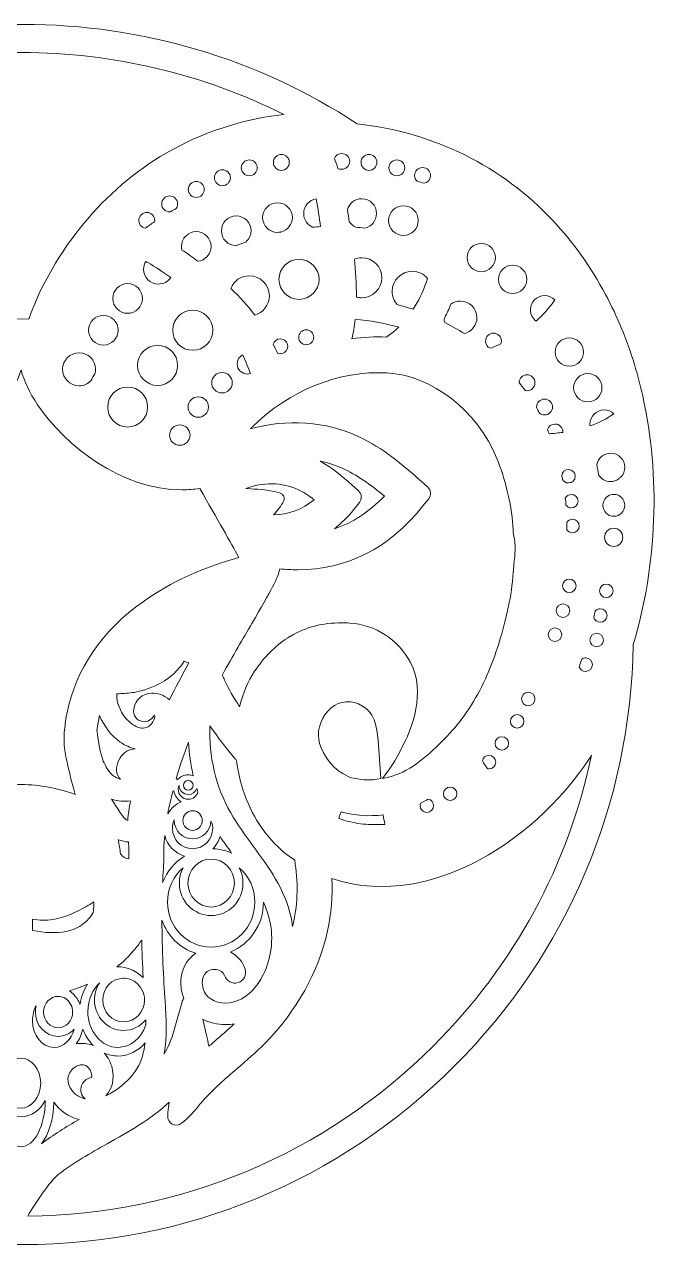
# Model space of a CAD drawing. Header units: millimetres. Extents: x 21 to 1249, y -321 to -29.
# Drawn here: x 781.7 to 929.8, y -320.2 to -36 of the extents above; entities that cross this region are included whole.
import ezdxf

# ---------------------------------------------------------------- set-up
doc = ezdxf.new("R2010")
doc.units = ezdxf.units.MM
doc.header["$MEASUREMENT"] = 0
doc.layers.add('Layer 2', color=7, linetype='Continuous')

msp = doc.modelspace()

# ---------------------------------------------------------------- linework, layer by layer
at = {"layer": 'Layer 2', "lineweight": 0}
for points, knots in [([(925.62, -122.52), (925.07, -120.04), (924.42, -117.57), (923.7, -115.18), (921.98, -109.5), (919.72, -104.01), (916.97, -98.87), (913.57, -92.52), (909.46, -86.74), (904.75, -81.7), (892.81, -68.92), (877.04, -61.11), (859.14, -59.12), (836.08, -43.97), (809.17, -35.96), (781.32, -35.96), (754.53, -35.96), (728.5, -43.4), (706.04, -57.48), (684, -59.02), (663.92, -70.54), (650.95, -89.09), (644.29, -98.61), (639.41, -109.94), (636.84, -121.85), (632.89, -140.11), (633.73, -160.34), (639.2, -178.84), (639.39, -216.52), (654.17, -251.94), (680.82, -278.59), (707.66, -305.43), (743.35, -320.21), (781.32, -320.21), (819.28, -320.21), (854.97, -305.43), (881.82, -278.59), (908.05, -252.35), (922.83, -217.49), (923.42, -180.42), (929, -161.81), (929.78, -141.24), (925.62, -122.52)], [0, 0, 0, 0, 1, 1, 1, 2, 2, 2, 3, 3, 3, 4, 4, 4, 5, 5, 5, 6, 6, 6, 7, 7, 7, 8, 8, 8, 9, 9, 9, 10, 10, 10, 11, 11, 11, 12, 12, 12, 13, 13, 13, 14, 14, 14, 14]), ([(781.07, -42.52), (802.3, -42.52), (823.31, -47.51), (842.08, -56.97), (832.45, -57.99), (823.03, -61.07), (814.64, -65.96), (800.17, -74.39), (788.54, -88.45), (782.65, -104.61), (782.65, -104.61), (780.93, -104.56), (780.93, -104.56), (780.93, -104.56), (780.87, -104.56), (780.87, -104.56), (780.87, -104.56), (779.71, -104.59), (779.71, -104.59), (779.24, -103.38), (778.58, -101.62), (778.15, -100.48), (777.48, -98.68), (777.3, -98.2), (777.18, -97.96), (775.08, -93.42), (772.56, -89.07), (769.68, -85.04), (761.83, -74.05), (751.65, -65.94), (739.43, -60.95), (733.73, -58.62), (727.82, -56.99), (721.83, -56.09), (740.13, -47.21), (760.54, -42.52), (781.07, -42.52)], [0, 0, 0, 0, 1, 1, 1, 2, 2, 2, 3, 3, 3, 4, 4, 4, 5, 5, 5, 6, 6, 6, 7, 7, 7, 8, 8, 8, 9, 9, 9, 10, 10, 10, 11, 11, 11, 12, 12, 12, 12]), ([(834.02, -71.22), (833, -71.22), (832.16, -70.39), (832.16, -69.36), (832.16, -68.34), (833, -67.51), (834.02, -67.51), (835.04, -67.51), (835.88, -68.34), (835.88, -69.36), (835.88, -70.39), (835.04, -71.22), (834.02, -71.22)], [0, 0, 0, 0, 1, 1, 1, 2, 2, 2, 3, 3, 3, 4, 4, 4, 4]), ([(843.34, -68.1), (843.34, -69.12), (842.5, -69.96), (841.48, -69.96), (840.46, -69.96), (839.62, -69.12), (839.62, -68.1), (839.62, -67.08), (840.46, -66.24), (841.48, -66.24), (842.5, -66.24), (843.34, -67.08), (843.34, -68.1)], [0, 0, 0, 0, 1, 1, 1, 2, 2, 2, 3, 3, 3, 4, 4, 4, 4]), ([(855.54, -66.04), (856.56, -66.04), (857.4, -66.87), (857.4, -67.9), (857.4, -68.78), (856.78, -69.51), (855.96, -69.7), (855.64, -69.69), (855.33, -69.68), (855.01, -69.67), (854.88, -69.63), (854.75, -69.58), (854.64, -69.51), (854.38, -68.7), (854.12, -67.91), (853.84, -67.16), (854.13, -66.5), (854.78, -66.04), (855.54, -66.04)], [0, 0, 0, 0, 1, 1, 1, 2, 2, 2, 3, 3, 3, 4, 4, 4, 5, 5, 5, 6, 6, 6, 6]), ([(861.88, -66.24), (862.91, -66.24), (863.74, -67.08), (863.74, -68.1), (863.74, -69.12), (862.91, -69.96), (861.88, -69.96), (860.86, -69.96), (860.03, -69.12), (860.03, -68.1), (860.03, -67.08), (860.86, -66.24), (861.88, -66.24)], [0, 0, 0, 0, 1, 1, 1, 2, 2, 2, 3, 3, 3, 4, 4, 4, 4]), ([(868.37, -67.51), (869.4, -67.51), (870.23, -68.34), (870.23, -69.36), (870.23, -70.39), (869.4, -71.22), (868.37, -71.22), (867.35, -71.22), (866.52, -70.39), (866.52, -69.36), (866.52, -68.34), (867.35, -67.51), (868.37, -67.51)], [0, 0, 0, 0, 1, 1, 1, 2, 2, 2, 3, 3, 3, 4, 4, 4, 4]), ([(827.75, -73.53), (826.73, -73.53), (825.89, -72.7), (825.89, -71.68), (825.89, -70.65), (826.73, -69.82), (827.75, -69.82), (828.77, -69.82), (829.61, -70.65), (829.61, -71.68), (829.61, -72.7), (828.77, -73.53), (827.75, -73.53)], [0, 0, 0, 0, 1, 1, 1, 2, 2, 2, 3, 3, 3, 4, 4, 4, 4]), ([(874.37, -69.31), (875.39, -69.31), (876.22, -70.14), (876.22, -71.16), (876.22, -72.07), (875.57, -72.82), (874.72, -72.98), (874.17, -72.81), (873.62, -72.65), (873.07, -72.49), (872.72, -72.15), (872.51, -71.68), (872.51, -71.16), (872.51, -70.14), (873.34, -69.31), (874.37, -69.31)], [0, 0, 0, 0, 1, 1, 1, 2, 2, 2, 3, 3, 3, 4, 4, 4, 5, 5, 5, 5]), ([(819.82, -74.41), (819.82, -73.38), (820.65, -72.55), (821.68, -72.55), (822.7, -72.55), (823.53, -73.38), (823.53, -74.41), (823.53, -75.43), (822.7, -76.26), (821.68, -76.26), (820.65, -76.26), (819.82, -75.43), (819.82, -74.41)], [0, 0, 0, 0, 1, 1, 1, 2, 2, 2, 3, 3, 3, 4, 4, 4, 4]), ([(816.98, -78.85), (816.54, -79.1), (816.1, -79.36), (815.65, -79.61), (815.59, -79.62), (815.54, -79.63), (815.47, -79.63), (814.45, -79.63), (813.62, -78.8), (813.62, -77.78), (813.62, -76.75), (814.45, -75.92), (815.47, -75.92), (816.5, -75.92), (817.33, -76.75), (817.33, -77.78), (817.33, -78.18), (817.2, -78.55), (816.98, -78.85)], [0, 0, 0, 0, 1, 1, 1, 2, 2, 2, 3, 3, 3, 4, 4, 4, 5, 5, 5, 6, 6, 6, 6]), ([(849.62, -76.62), (850.02, -78.82), (850.33, -81.03), (850.59, -83.07), (849.98, -83.1), (849.37, -83.15), (848.76, -83.2), (847.53, -82.67), (846.68, -81.45), (846.68, -80.03), (846.68, -78.3), (847.96, -76.86), (849.62, -76.62)], [0, 0, 0, 0, 1, 1, 1, 2, 2, 2, 3, 3, 3, 4, 4, 4, 4]), ([(860.2, -76.58), (862.1, -76.58), (863.65, -78.13), (863.65, -80.03), (863.65, -81.7), (862.46, -83.09), (860.89, -83.42), (860.2, -83.33), (859.51, -83.25), (858.82, -83.19), (858.19, -82.92), (857.66, -82.46), (857.29, -81.89), (857.16, -81.01), (857.01, -80.1), (856.85, -79.18), (857.24, -77.68), (858.59, -76.58), (860.2, -76.58)], [0, 0, 0, 0, 1, 1, 1, 2, 2, 2, 3, 3, 3, 4, 4, 4, 5, 5, 5, 6, 6, 6, 6]), ([(841.47, -84.29), (841.38, -84.31), (841.29, -84.33), (841.21, -84.35), (841, -84.38), (840.8, -84.41), (840.59, -84.41), (838.68, -84.41), (837.13, -82.86), (837.13, -80.95), (837.13, -79.05), (838.68, -77.5), (840.59, -77.5), (842.49, -77.5), (844.04, -79.05), (844.04, -80.95), (844.04, -82.55), (842.95, -83.9), (841.47, -84.29)], [0, 0, 0, 0, 1, 1, 1, 2, 2, 2, 3, 3, 3, 4, 4, 4, 5, 5, 5, 6, 6, 6, 6]), ([(869.91, -78.21), (871.82, -78.21), (873.37, -79.76), (873.37, -81.66), (873.37, -83.57), (871.82, -85.12), (869.91, -85.12), (868.01, -85.12), (866.46, -83.57), (866.46, -81.66), (866.46, -79.76), (868.01, -78.21), (869.91, -78.21)], [0, 0, 0, 0, 1, 1, 1, 2, 2, 2, 3, 3, 3, 4, 4, 4, 4]), ([(811.98, -81.92), (811.24, -82.42), (810.5, -82.93), (809.78, -83.45), (808.93, -83.28), (808.29, -82.53), (808.29, -81.63), (808.29, -80.61), (809.13, -79.77), (810.15, -79.77), (811.17, -79.77), (812.01, -80.61), (812.01, -81.63), (812.01, -81.73), (811.99, -81.83), (811.98, -81.92)], [0, 0, 0, 0, 1, 1, 1, 2, 2, 2, 3, 3, 3, 4, 4, 4, 5, 5, 5, 5]), ([(834.43, -84.03), (834.43, -85.08), (833.95, -86.03), (833.2, -86.66), (832.49, -86.92), (831.78, -87.19), (831.08, -87.48), (831.05, -87.48), (831.01, -87.48), (830.97, -87.48), (829.07, -87.48), (827.52, -85.93), (827.52, -84.03), (827.52, -82.12), (829.07, -80.57), (830.97, -80.57), (832.88, -80.57), (834.43, -82.12), (834.43, -84.03)], [0, 0, 0, 0, 1, 1, 1, 2, 2, 2, 3, 3, 3, 4, 4, 4, 5, 5, 5, 6, 6, 6, 6]), ([(821.68, -84.24), (823.58, -84.24), (825.13, -85.79), (825.13, -87.7), (825.13, -89.48), (823.77, -90.95), (822.04, -91.13), (820.75, -90.18), (819.52, -89.31), (818.33, -88.52), (818.26, -88.26), (818.22, -87.98), (818.22, -87.7), (818.22, -85.79), (819.77, -84.24), (821.68, -84.24)], [0, 0, 0, 0, 1, 1, 1, 2, 2, 2, 3, 3, 3, 4, 4, 4, 5, 5, 5, 5]), ([(888.02, -86.97), (889.83, -86.97), (891.31, -88.45), (891.31, -90.27), (891.31, -92.09), (889.83, -93.57), (888.02, -93.57), (886.2, -93.57), (884.72, -92.09), (884.72, -90.27), (884.72, -88.45), (886.2, -86.97), (888.02, -86.97)], [0, 0, 0, 0, 1, 1, 1, 2, 2, 2, 3, 3, 3, 4, 4, 4, 4]), ([(850.27, -95.35), (850.27, -97.92), (848.17, -100.02), (845.6, -100.02), (843.02, -100.02), (840.93, -97.92), (840.93, -95.35), (840.93, -92.78), (843.02, -90.68), (845.6, -90.68), (848.17, -90.68), (850.27, -92.78), (850.27, -95.35)], [0, 0, 0, 0, 1, 1, 1, 2, 2, 2, 3, 3, 3, 4, 4, 4, 4]), ([(860.2, -99.64), (859.77, -99.64), (859.35, -99.58), (858.96, -99.47), (858.98, -96.34), (858.76, -93.32), (858.48, -90.64), (859.01, -90.43), (859.59, -90.31), (860.2, -90.31), (862.77, -90.31), (864.87, -92.4), (864.87, -94.97), (864.87, -97.55), (862.77, -99.64), (860.2, -99.64)], [0, 0, 0, 0, 1, 1, 1, 2, 2, 2, 3, 3, 3, 4, 4, 4, 5, 5, 5, 5]), ([(815.71, -94.95), (815.09, -95.86), (814.04, -96.46), (812.86, -96.46), (810.95, -96.46), (809.4, -94.91), (809.4, -93.01), (809.4, -92.34), (809.6, -91.72), (809.93, -91.19), (810.08, -91.27), (810.23, -91.36), (810.38, -91.44), (810.38, -91.44), (810.41, -91.46), (810.41, -91.46), (812.16, -92.47), (813.88, -93.6), (815.71, -94.95)], [0, 0, 0, 0, 1, 1, 1, 2, 2, 2, 3, 3, 3, 4, 4, 4, 5, 5, 5, 6, 6, 6, 6]), ([(867.29, -98.14), (867.29, -95.56), (869.39, -93.47), (871.96, -93.47), (873.39, -93.47), (874.66, -94.12), (875.52, -95.13), (874.85, -97.18), (874.05, -99.06), (873.12, -100.75), (872.84, -101.28), (872.53, -101.81), (872.2, -102.33), (870.97, -101.91), (869.73, -101.55), (868.48, -101.24), (867.74, -100.41), (867.29, -99.33), (867.29, -98.14)], [0, 0, 0, 0, 1, 1, 1, 2, 2, 2, 3, 3, 3, 4, 4, 4, 5, 5, 5, 6, 6, 6, 6]), ([(895.33, -92.05), (897.15, -92.05), (898.63, -93.53), (898.63, -95.35), (898.63, -97.17), (897.15, -98.65), (895.33, -98.65), (893.51, -98.65), (892.03, -97.17), (892.03, -95.35), (892.03, -93.53), (893.51, -92.05), (895.33, -92.05)], [0, 0, 0, 0, 1, 1, 1, 2, 2, 2, 3, 3, 3, 4, 4, 4, 4]), ([(809.15, -99.81), (809.15, -101.71), (807.6, -103.26), (805.69, -103.26), (803.79, -103.26), (802.24, -101.71), (802.24, -99.81), (802.24, -97.9), (803.79, -96.35), (805.69, -96.35), (807.6, -96.35), (809.15, -97.9), (809.15, -99.81)], [0, 0, 0, 0, 1, 1, 1, 2, 2, 2, 3, 3, 3, 4, 4, 4, 4]), ([(829.69, -97.46), (830.38, -95.74), (832.06, -94.52), (834.02, -94.52), (836.59, -94.52), (838.69, -96.62), (838.69, -99.19), (838.69, -101.32), (837.25, -103.12), (835.29, -103.68), (833.7, -101.56), (831.84, -99.5), (829.69, -97.46)], [0, 0, 0, 0, 1, 1, 1, 2, 2, 2, 3, 3, 3, 4, 4, 4, 4]), ([(902.77, -99.14), (903.7, -99.14), (904.53, -99.52), (905.13, -100.14), (905.08, -100.22), (905.02, -100.31), (904.97, -100.39), (903.78, -102.08), (902.39, -103.65), (900.81, -105.08), (900, -104.48), (899.47, -103.52), (899.47, -102.44), (899.47, -100.62), (900.95, -99.14), (902.77, -99.14)], [0, 0, 0, 0, 1, 1, 1, 2, 2, 2, 3, 3, 3, 4, 4, 4, 5, 5, 5, 5]), ([(879.55, -104.25), (880.05, -103.26), (880.52, -102.22), (880.95, -101.14), (881.58, -100.69), (882.35, -100.42), (883.18, -100.42), (885.29, -100.42), (887.02, -102.14), (887.02, -104.26), (887.02, -106.06), (885.76, -107.58), (884.09, -107.98), (882.61, -107.04), (881.08, -106.17), (879.51, -105.38), (879.43, -105.14), (879.38, -104.88), (879.36, -104.62), (879.42, -104.5), (879.49, -104.37), (879.55, -104.25)], [0, 0, 0, 0, 1, 1, 1, 2, 2, 2, 3, 3, 3, 4, 4, 4, 5, 5, 5, 6, 6, 6, 7, 7, 7, 7]), ([(800.04, -110.65), (798.13, -110.65), (796.58, -109.1), (796.58, -107.2), (796.58, -105.29), (798.13, -103.74), (800.04, -103.74), (801.94, -103.74), (803.49, -105.29), (803.49, -107.2), (803.49, -109.1), (801.94, -110.65), (800.04, -110.65)], [0, 0, 0, 0, 1, 1, 1, 2, 2, 2, 3, 3, 3, 4, 4, 4, 4]), ([(820.85, -102.53), (823.43, -102.53), (825.52, -104.62), (825.52, -107.2), (825.52, -109.77), (823.43, -111.87), (820.85, -111.87), (818.28, -111.87), (816.18, -109.77), (816.18, -107.2), (816.18, -104.62), (818.28, -102.53), (820.85, -102.53)], [0, 0, 0, 0, 1, 1, 1, 2, 2, 2, 3, 3, 3, 4, 4, 4, 4]), ([(868.82, -106.5), (867.92, -107.37), (866.96, -108.13), (865.96, -108.78), (865.96, -108.78), (865.94, -108.79), (865.94, -108.79), (863.3, -108.69), (860.62, -108.82), (857.93, -109.2), (858.24, -107.77), (858.49, -106.27), (858.66, -104.72), (862.05, -104.93), (865.46, -105.52), (868.82, -106.5)], [0, 0, 0, 0, 1, 1, 1, 2, 2, 2, 3, 3, 3, 4, 4, 4, 5, 5, 5, 5]), ([(845.53, -108.84), (845.53, -107.88), (846.31, -107.1), (847.27, -107.1), (848.23, -107.1), (849.01, -107.88), (849.01, -108.84), (849.01, -109.8), (848.23, -110.58), (847.27, -110.58), (846.31, -110.58), (845.53, -109.8), (845.53, -108.84)], [0, 0, 0, 0, 1, 1, 1, 2, 2, 2, 3, 3, 3, 4, 4, 4, 4]), ([(889.02, -109.72), (889.02, -108.7), (889.85, -107.87), (890.87, -107.87), (891.9, -107.87), (892.73, -108.7), (892.73, -109.72), (892.73, -109.96), (892.68, -110.18), (892.6, -110.39), (891.8, -110.75), (890.97, -111.09), (890.12, -111.42), (889.47, -111.13), (889.02, -110.48), (889.02, -109.72)], [0, 0, 0, 0, 1, 1, 1, 2, 2, 2, 3, 3, 3, 4, 4, 4, 5, 5, 5, 5]), ([(808, -115.39), (808, -112.82), (810.09, -110.72), (812.66, -110.72), (815.24, -110.72), (817.33, -112.82), (817.33, -115.39), (817.33, -117.96), (815.24, -120.06), (812.66, -120.06), (810.09, -120.06), (808, -117.96), (808, -115.39)], [0, 0, 0, 0, 1, 1, 1, 2, 2, 2, 3, 3, 3, 4, 4, 4, 4]), ([(839.57, -110.48), (839.78, -109.75), (840.45, -109.21), (841.24, -109.21), (842.2, -109.21), (842.98, -110), (842.98, -110.95), (842.98, -111.91), (842.2, -112.69), (841.24, -112.69), (841, -112.69), (840.76, -112.64), (840.55, -112.55), (840.25, -111.86), (839.93, -111.17), (839.57, -110.48)], [0, 0, 0, 0, 1, 1, 1, 2, 2, 2, 3, 3, 3, 4, 4, 4, 5, 5, 5, 5]), ([(908.54, -108.99), (910.36, -108.99), (911.84, -110.47), (911.84, -112.29), (911.84, -114.1), (910.36, -115.58), (908.54, -115.58), (906.72, -115.58), (905.24, -114.1), (905.24, -112.29), (905.24, -110.47), (906.72, -108.99), (908.54, -108.99)], [0, 0, 0, 0, 1, 1, 1, 2, 2, 2, 3, 3, 3, 4, 4, 4, 4]), ([(798.22, -116.3), (798.22, -116.66), (798.17, -117.01), (798.08, -117.34), (797.75, -117.89), (797.43, -118.44), (797.11, -119), (796.42, -119.7), (795.45, -120.14), (794.39, -120.14), (792.27, -120.14), (790.55, -118.42), (790.55, -116.3), (790.55, -114.19), (792.27, -112.47), (794.39, -112.47), (796.5, -112.47), (798.22, -114.19), (798.22, -116.3)], [0, 0, 0, 0, 1, 1, 1, 2, 2, 2, 3, 3, 3, 4, 4, 4, 5, 5, 5, 6, 6, 6, 6]), ([(831.2, -115.03), (831.2, -114.13), (831.7, -113.35), (832.44, -112.94), (833.2, -114.43), (833.82, -115.89), (834.27, -117.31), (834.05, -117.38), (833.82, -117.41), (833.58, -117.41), (832.26, -117.41), (831.2, -116.35), (831.2, -115.03)], [0, 0, 0, 0, 1, 1, 1, 2, 2, 2, 3, 3, 3, 4, 4, 4, 4]), ([(736.11, -149.78), (736.13, -149.76), (739.04, -144.69), (740.06, -142.95), (741.3, -143.11), (742.55, -143.19), (743.8, -143.19), (757.76, -143.19), (770.99, -132.94), (777.38, -123.41), (779, -121), (780.18, -118.65), (780.89, -116.45), (781.53, -118.99), (782.82, -121.74), (784.74, -124.59), (784.74, -124.59), (784.74, -124.59), (784.74, -124.59), (791.13, -134.13), (804.36, -144.39), (818.32, -144.39), (819.71, -144.39), (821.1, -144.28), (822.47, -144.08), (826.67, -151.31), (829.71, -156.7), (831.55, -160.15), (823.29, -162.39), (815.8, -165.85), (809.27, -170.44), (799.95, -176.92), (793.5, -186.36), (791.59, -196.32), (791.31, -197.6), (791.12, -198.93), (791.01, -200.4), (790.81, -201.81), (790.83, -203.53), (791.08, -205.09), (791.44, -207.6), (792.05, -209.94), (792.63, -212.22), (792.63, -212.22), (792.84, -213), (792.84, -213), (793.03, -213.73), (793.24, -214.52), (793.47, -215.35), (789.41, -213.87), (785.14, -213.07), (781.01, -213.05), (781.01, -213.05), (780.84, -213.05), (780.84, -213.05), (776.83, -213.05), (772.71, -213.78), (768.82, -215.18), (768.91, -214.87), (768.99, -214.57), (769.07, -214.26), (769.07, -214.26), (769.43, -212.88), (769.43, -212.88), (770.05, -210.46), (770.69, -207.95), (771.05, -205.3), (771.3, -203.6), (771.3, -201.85), (771.04, -200.49), (770.88, -199.21), (770.68, -197.84), (770.34, -196.53), (769.66, -193.55), (768.6, -190.6), (767.19, -187.76), (767.19, -187.76), (766.68, -186.78), (766.68, -186.78), (763.45, -180.7), (758.57, -175.21), (752.56, -170.9), (746.01, -166.17), (738.53, -162.57), (730.31, -160.2), (731.62, -157.72), (733.57, -154.22), (736.11, -149.78)], [0, 0, 0, 0, 1, 1, 1, 2, 2, 2, 3, 3, 3, 4, 4, 4, 5, 5, 5, 6, 6, 6, 7, 7, 7, 8, 8, 8, 9, 9, 9, 10, 10, 10, 11, 11, 11, 12, 12, 12, 13, 13, 13, 14, 14, 14, 15, 15, 15, 16, 16, 16, 17, 17, 17, 18, 18, 18, 19, 19, 19, 20, 20, 20, 21, 21, 21, 22, 22, 22, 23, 23, 23, 24, 24, 24, 25, 25, 25, 26, 26, 26, 27, 27, 27, 28, 28, 28, 29, 29, 29, 29]), ([(894.35, -171.58), (894.08, -172.82), (893.8, -174.02), (893.52, -175.15), (892.26, -180.18), (890.78, -184.52), (889, -188.4), (886.74, -193.35), (883.93, -197.64), (880.65, -201.15), (877.68, -204.33), (873.24, -208.76), (868.97, -210.5), (868.03, -210.81), (867.6, -210.96), (867.3, -211.11), (866.93, -211.23), (866.55, -211.33), (866.18, -211.43), (866.18, -211.43), (865.03, -211.6), (865.03, -211.6), (865.03, -211.6), (866.3, -209.95), (866.3, -209.95), (866.36, -209.88), (867.76, -208.04), (870.04, -203.5), (871.72, -200.15), (875.24, -191.61), (871.55, -184.64), (868.69, -179.25), (863.41, -175.81), (857.42, -175.42), (856.78, -175.38), (856.14, -175.36), (855.52, -175.36), (851.07, -175.36), (847.19, -176.37), (843.67, -178.44), (843.63, -178.46), (843.59, -178.48), (843.54, -178.51), (843.54, -178.51), (843.26, -178.69), (843.26, -178.69), (843.26, -178.69), (843.22, -178.71), (843.22, -178.71), (843.22, -178.71), (843, -178.85), (843, -178.85), (842.96, -178.87), (842.92, -178.9), (842.88, -178.92), (840.02, -180.77), (837.45, -183.38), (835.25, -186.66), (833.72, -188.95), (832.53, -191.77), (831.77, -194.9), (830.33, -192.76), (829.18, -190.74), (828.27, -188.75), (828.09, -188.35), (827.91, -187.95), (827.74, -187.52), (830.18, -183.12), (832.62, -178.93), (834.59, -175.54), (834.59, -175.54), (834.61, -175.5), (834.61, -175.5), (839.13, -167.74), (840.82, -164.82), (841.11, -162.78), (842.54, -162.93), (843.94, -163), (845.28, -163), (856.8, -163), (866.35, -158.14), (874.46, -148.14), (874.46, -148.14), (875.79, -146.49), (875.79, -146.49), (876.46, -145.67), (876.36, -144.46), (875.57, -143.75), (875.57, -143.75), (874.01, -142.35), (874.01, -142.35), (869.74, -138.51), (865.02, -134.6), (859.52, -132.01), (851.87, -128.41), (842.67, -127.8), (834.24, -130.21), (834.41, -130.04), (834.58, -129.87), (834.75, -129.69), (843.22, -121.24), (854.92, -116.54), (866.05, -117.14), (876.54, -117.69), (887.08, -125.89), (891.67, -137.08), (893.65, -141.92), (894.92, -147.22), (895.42, -152.81), (895.41, -153.94), (895.47, -154.67), (895.62, -155.19), (896.14, -157), (895.88, -159.57), (895.64, -161.84), (895.58, -162.44), (895.52, -163.02), (895.48, -163.55), (895.26, -166.52), (894.9, -169.07), (894.35, -171.58)], [0, 0, 0, 0, 1, 1, 1, 2, 2, 2, 3, 3, 3, 4, 4, 4, 5, 5, 5, 6, 6, 6, 7, 7, 7, 8, 8, 8, 9, 9, 9, 10, 10, 10, 11, 11, 11, 12, 12, 12, 13, 13, 13, 14, 14, 14, 15, 15, 15, 16, 16, 16, 17, 17, 17, 18, 18, 18, 19, 19, 19, 20, 20, 20, 21, 21, 21, 22, 22, 22, 23, 23, 23, 24, 24, 24, 25, 25, 25, 26, 26, 26, 27, 27, 27, 28, 28, 28, 29, 29, 29, 30, 30, 30, 31, 31, 31, 32, 32, 32, 33, 33, 33, 34, 34, 34, 35, 35, 35, 36, 36, 36, 37, 37, 37, 38, 38, 38, 39, 39, 39, 40, 40, 40, 40]), ([(827.66, -117.05), (828.97, -117.05), (830.04, -118.12), (830.04, -119.43), (830.04, -120.75), (828.97, -121.81), (827.66, -121.81), (826.35, -121.81), (825.28, -120.75), (825.28, -119.43), (825.28, -118.12), (826.35, -117.05), (827.66, -117.05)], [0, 0, 0, 0, 1, 1, 1, 2, 2, 2, 3, 3, 3, 4, 4, 4, 4]), ([(900.54, -119.43), (900.54, -120.46), (899.71, -121.29), (898.68, -121.29), (898.54, -121.29), (898.4, -121.27), (898.27, -121.24), (897.8, -120.6), (897.33, -119.98), (896.83, -119.36), (896.87, -118.37), (897.68, -117.58), (898.68, -117.58), (899.71, -117.58), (900.54, -118.41), (900.54, -119.43)], [0, 0, 0, 0, 1, 1, 1, 2, 2, 2, 3, 3, 3, 4, 4, 4, 5, 5, 5, 5]), ([(916.14, -120.6), (916.14, -122.42), (914.66, -123.9), (912.84, -123.9), (911.02, -123.9), (909.54, -122.42), (909.54, -120.6), (909.54, -118.78), (911.02, -117.3), (912.84, -117.3), (914.66, -117.3), (916.14, -118.78), (916.14, -120.6)], [0, 0, 0, 0, 1, 1, 1, 2, 2, 2, 3, 3, 3, 4, 4, 4, 4]), ([(805.69, -120.43), (808.26, -120.43), (810.35, -122.52), (810.35, -125.09), (810.35, -127.66), (808.26, -129.75), (805.69, -129.75), (803.13, -129.75), (801.04, -127.66), (801.04, -125.09), (801.04, -122.52), (803.13, -120.43), (805.69, -120.43)], [0, 0, 0, 0, 1, 1, 1, 2, 2, 2, 3, 3, 3, 4, 4, 4, 4]), ([(819.76, -125.09), (819.76, -123.78), (820.83, -122.71), (822.14, -122.71), (823.45, -122.71), (824.52, -123.78), (824.52, -125.09), (824.52, -126.41), (823.45, -127.47), (822.14, -127.47), (820.83, -127.47), (819.76, -126.41), (819.76, -125.09)], [0, 0, 0, 0, 1, 1, 1, 2, 2, 2, 3, 3, 3, 4, 4, 4, 4]), ([(902.77, -126.95), (902.31, -126.95), (901.89, -126.77), (901.57, -126.49), (901.41, -126.21), (901.26, -125.93), (901.11, -125.65), (901.05, -125.56), (901, -125.47), (900.94, -125.37), (900.93, -125.28), (900.91, -125.19), (900.91, -125.09), (900.91, -124.07), (901.75, -123.24), (902.77, -123.24), (903.79, -123.24), (904.63, -124.07), (904.63, -125.09), (904.63, -126.12), (903.79, -126.95), (902.77, -126.95)], [0, 0, 0, 0, 1, 1, 1, 2, 2, 2, 3, 3, 3, 4, 4, 4, 5, 5, 5, 6, 6, 6, 7, 7, 7, 7]), ([(918.9, -126.69), (917.24, -127.82), (915.37, -128.77), (913.36, -129.5), (913.34, -129.36), (913.33, -129.22), (913.33, -129.07), (913.33, -127.25), (914.81, -125.77), (916.63, -125.77), (917.51, -125.77), (918.3, -126.12), (918.9, -126.69)], [0, 0, 0, 0, 1, 1, 1, 2, 2, 2, 3, 3, 3, 4, 4, 4, 4]), ([(817.83, -129.25), (819.15, -129.25), (820.22, -130.31), (820.22, -131.63), (820.22, -132.94), (819.15, -134.01), (817.83, -134.01), (816.52, -134.01), (815.45, -132.94), (815.45, -131.63), (815.45, -130.31), (816.52, -129.25), (817.83, -129.25)], [0, 0, 0, 0, 1, 1, 1, 2, 2, 2, 3, 3, 3, 4, 4, 4, 4]), ([(907.05, -130.9), (907.05, -130.94), (907.04, -130.97), (907.04, -131), (906.02, -131.14), (904.95, -131.25), (903.85, -131.31), (903.71, -130.99), (903.57, -130.67), (903.43, -130.35), (903.67, -129.6), (904.37, -129.05), (905.19, -129.05), (906.22, -129.05), (907.05, -129.88), (907.05, -130.9)], [0, 0, 0, 0, 1, 1, 1, 2, 2, 2, 3, 3, 3, 4, 4, 4, 5, 5, 5, 5]), ([(920.62, -141.33), (920.38, -141.45), (920.18, -141.63), (920.03, -141.86), (919.5, -142.23), (918.85, -142.45), (918.15, -142.45), (916.97, -142.45), (915.94, -141.82), (915.35, -140.89), (915.22, -140.11), (915.07, -139.33), (914.91, -138.55), (915.19, -137.02), (916.54, -135.85), (918.15, -135.85), (919.97, -135.85), (921.45, -137.33), (921.45, -139.15), (921.45, -139.99), (921.14, -140.75), (920.62, -141.33)], [0, 0, 0, 0, 1, 1, 1, 2, 2, 2, 3, 3, 3, 4, 4, 4, 5, 5, 5, 6, 6, 6, 7, 7, 7, 7]), ([(859.43, -144.61), (859.43, -144.61), (857.86, -143.2), (857.86, -143.2), (855.66, -141.24), (853.26, -139.25), (850.53, -137.69), (852.47, -138.12), (854.35, -138.75), (856.12, -139.58), (859.77, -141.3), (863.1, -143.86), (865.49, -145.86), (861.89, -149.56), (858.04, -152.07), (853.85, -153.45), (855.43, -152.2), (856.92, -150.72), (858.31, -149.02), (858.31, -149.02), (859.65, -147.37), (859.65, -147.37), (860.33, -146.54), (860.23, -145.33), (859.43, -144.61)], [0, 0, 0, 0, 1, 1, 1, 2, 2, 2, 3, 3, 3, 4, 4, 4, 5, 5, 5, 6, 6, 6, 7, 7, 7, 8, 8, 8, 8]), ([(908.34, -142.79), (907.74, -142.79), (907.23, -142.45), (906.96, -141.96), (906.9, -141.65), (906.85, -141.35), (906.78, -141.05), (906.87, -140.26), (907.53, -139.65), (908.34, -139.65), (909.2, -139.65), (909.91, -140.35), (909.91, -141.22), (909.91, -142.08), (909.2, -142.79), (908.34, -142.79)], [0, 0, 0, 0, 1, 1, 1, 2, 2, 2, 3, 3, 3, 4, 4, 4, 5, 5, 5, 5]), ([(841.7, -145.45), (841.42, -145.22), (840.76, -144.68), (835.98, -144.26), (834.8, -144.16), (833.9, -144.1), (833.2, -144.07), (837.15, -142.54), (841.63, -142.61), (845.33, -144.33), (846.51, -144.88), (847.76, -145.65), (849.13, -146.68), (846.32, -149.03), (843.24, -150.18), (839.65, -150.19), (840.62, -149.24), (841.43, -148.14), (842.04, -146.94), (842.04, -146.94), (842.04, -146.94), (842.04, -146.94), (842.3, -146.43), (842.17, -145.83), (841.7, -145.45)], [0, 0, 0, 0, 1, 1, 1, 2, 2, 2, 3, 3, 3, 4, 4, 4, 5, 5, 5, 6, 6, 6, 7, 7, 7, 8, 8, 8, 8]), ([(910.58, -147.02), (910.58, -147.88), (909.87, -148.59), (909, -148.59), (908.5, -148.59), (908.05, -148.34), (907.76, -147.96), (907.72, -147.41), (907.66, -146.87), (907.6, -146.32), (907.86, -145.8), (908.39, -145.45), (909, -145.45), (909.87, -145.45), (910.58, -146.15), (910.58, -147.02)], [0, 0, 0, 0, 1, 1, 1, 2, 2, 2, 3, 3, 3, 4, 4, 4, 5, 5, 5, 5]), ([(918.91, -150.54), (917.5, -150.54), (916.36, -149.4), (916.36, -147.99), (916.36, -146.59), (917.5, -145.45), (918.91, -145.45), (920.31, -145.45), (921.45, -146.59), (921.45, -147.99), (921.45, -149.4), (920.31, -150.54), (918.91, -150.54)], [0, 0, 0, 0, 1, 1, 1, 2, 2, 2, 3, 3, 3, 4, 4, 4, 4]), ([(909.27, -154.39), (908.72, -154.39), (908.24, -154.1), (907.96, -153.67), (907.96, -153.1), (907.96, -152.53), (907.95, -151.97), (908.23, -151.53), (908.72, -151.25), (909.27, -151.25), (910.14, -151.25), (910.84, -151.95), (910.84, -152.82), (910.84, -153.68), (910.14, -154.39), (909.27, -154.39)], [0, 0, 0, 0, 1, 1, 1, 2, 2, 2, 3, 3, 3, 4, 4, 4, 5, 5, 5, 5]), ([(918.87, -157.58), (917.7, -157.58), (916.74, -156.63), (916.74, -155.46), (916.74, -154.29), (917.7, -153.34), (918.87, -153.34), (920.04, -153.34), (920.99, -154.29), (920.99, -155.46), (920.99, -156.63), (920.04, -157.58), (918.87, -157.58)], [0, 0, 0, 0, 1, 1, 1, 2, 2, 2, 3, 3, 3, 4, 4, 4, 4]), ([(908.54, -168.31), (907.67, -168.31), (906.97, -167.61), (906.97, -166.74), (906.97, -165.88), (907.67, -165.17), (908.54, -165.17), (909.4, -165.17), (910.11, -165.88), (910.11, -166.74), (910.11, -167.61), (909.4, -168.31), (908.54, -168.31)], [0, 0, 0, 0, 1, 1, 1, 2, 2, 2, 3, 3, 3, 4, 4, 4, 4]), ([(917.14, -169.5), (916.27, -169.5), (915.57, -168.79), (915.57, -167.92), (915.57, -167.06), (916.27, -166.35), (917.14, -166.35), (918, -166.35), (918.71, -167.06), (918.71, -167.92), (918.71, -168.79), (918, -169.5), (917.14, -169.5)], [0, 0, 0, 0, 1, 1, 1, 2, 2, 2, 3, 3, 3, 4, 4, 4, 4]), ([(905.5, -172.52), (905.5, -171.66), (906.2, -170.95), (907.07, -170.95), (907.94, -170.95), (908.64, -171.66), (908.64, -172.52), (908.64, -173.39), (907.94, -174.09), (907.07, -174.09), (906.2, -174.09), (905.5, -173.39), (905.5, -172.52)], [0, 0, 0, 0, 1, 1, 1, 2, 2, 2, 3, 3, 3, 4, 4, 4, 4]), ([(915.74, -175.22), (915.01, -175.22), (914.39, -174.71), (914.22, -174.03), (914.33, -173.58), (914.42, -173.13), (914.52, -172.68), (914.81, -172.32), (915.25, -172.08), (915.74, -172.08), (916.61, -172.08), (917.32, -172.79), (917.32, -173.65), (917.32, -174.52), (916.61, -175.22), (915.74, -175.22)], [0, 0, 0, 0, 1, 1, 1, 2, 2, 2, 3, 3, 3, 4, 4, 4, 5, 5, 5, 5]), ([(906.76, -178.12), (906.76, -178.99), (906.06, -179.69), (905.19, -179.69), (904.33, -179.69), (903.62, -178.99), (903.62, -178.12), (903.62, -177.26), (904.33, -176.55), (905.19, -176.55), (906.06, -176.55), (906.76, -177.26), (906.76, -178.12)], [0, 0, 0, 0, 1, 1, 1, 2, 2, 2, 3, 3, 3, 4, 4, 4, 4]), ([(914.9, -180.95), (914.03, -180.95), (913.33, -180.25), (913.33, -179.38), (913.33, -178.51), (914.03, -177.81), (914.9, -177.81), (915.76, -177.81), (916.47, -178.51), (916.47, -179.38), (916.47, -180.25), (915.76, -180.95), (914.9, -180.95)], [0, 0, 0, 0, 1, 1, 1, 2, 2, 2, 3, 3, 3, 4, 4, 4, 4]), ([(809.17, -198.36), (810.32, -198.55), (811.43, -197.91), (811.87, -196.85), (811.91, -196.88), (811.95, -196.91), (811.97, -196.94), (812.03, -197.23), (811.95, -197.76), (811.56, -198.42), (811.15, -199.1), (810.63, -199.58), (810.12, -199.75), (809.07, -200.09), (808, -199.86), (806.84, -199.04), (804.89, -197.68), (803.24, -194.83), (803.16, -192.69), (803.16, -192.55), (803.16, -192.41), (803.15, -192.25), (803.15, -192.15), (803.15, -192.03), (803.15, -191.9), (803.34, -191.89), (803.54, -191.88), (803.75, -191.87), (804.84, -191.81), (805.97, -191.75), (807.22, -191.57), (810.65, -190.96), (813.76, -189.52), (816.22, -187.39), (817.22, -186.52), (818.11, -185.49), (818.87, -184.32), (819.22, -184.47), (819.59, -184.6), (819.96, -184.7), (818.27, -187.78), (816.78, -190.62), (815.42, -193.32), (814.25, -192.2), (812.61, -191.67), (811.27, -191.73), (809.09, -191.84), (807.45, -193.31), (807.1, -195.49), (806.88, -196.85), (807.81, -198.14), (809.17, -198.36)], [0, 0, 0, 0, 1, 1, 1, 2, 2, 2, 3, 3, 3, 4, 4, 4, 5, 5, 5, 6, 6, 6, 7, 7, 7, 8, 8, 8, 9, 9, 9, 10, 10, 10, 11, 11, 11, 12, 12, 12, 13, 13, 13, 14, 14, 14, 15, 15, 15, 16, 16, 16, 17, 17, 17, 17]), ([(912.33, -186.68), (911.63, -186.68), (911.05, -186.22), (910.84, -185.6), (911.06, -185), (911.27, -184.4), (911.47, -183.8), (911.72, -183.63), (912.01, -183.54), (912.33, -183.54), (913.19, -183.54), (913.9, -184.24), (913.9, -185.11), (913.9, -185.97), (913.19, -186.68), (912.33, -186.68)], [0, 0, 0, 0, 1, 1, 1, 2, 2, 2, 3, 3, 3, 4, 4, 4, 5, 5, 5, 5]), ([(850.39, -203.47), (849.67, -200.84), (850.32, -198.3), (852.33, -195.92), (854.07, -193.85), (857.06, -193.15), (859.43, -194.26), (862.07, -195.5), (863.58, -197.22), (864.02, -202.76), (864.02, -202.76), (864.68, -211.66), (864.68, -211.66), (864.68, -211.66), (862.82, -211.94), (862.82, -211.94), (860.91, -212.05), (859, -211.81), (857.16, -211.24), (855.96, -210.54), (855.42, -210.23), (855.12, -210.1), (853.32, -208.75), (851.16, -206.32), (850.39, -203.47)], [0, 0, 0, 0, 1, 1, 1, 2, 2, 2, 3, 3, 3, 4, 4, 4, 5, 5, 5, 6, 6, 6, 7, 7, 7, 8, 8, 8, 8]), ([(897.4, -193.11), (897.4, -192.24), (898.1, -191.54), (898.97, -191.54), (899.83, -191.54), (900.54, -192.24), (900.54, -193.11), (900.54, -193.97), (899.83, -194.68), (898.97, -194.68), (898.1, -194.68), (897.4, -193.97), (897.4, -193.11)], [0, 0, 0, 0, 1, 1, 1, 2, 2, 2, 3, 3, 3, 4, 4, 4, 4]), ([(803.92, -206.82), (803.07, -208.15), (802.69, -210.1), (803.75, -211.49), (803.84, -211.61), (803.94, -211.72), (804.05, -211.82), (803.57, -211.7), (803.09, -211.5), (802.66, -211.2), (801.28, -210.26), (800.46, -208.71), (800.02, -207.56), (799.21, -205.49), (798.89, -203.18), (798.7, -201.4), (798.67, -201.18), (798.61, -200.95), (798.53, -200.74), (798.61, -199.87), (798.76, -198.92), (798.98, -197.85), (799.03, -197.56), (799.08, -197.28), (799.14, -196.99), (800.17, -199.42), (801.91, -201.69), (803.97, -203.14), (805.11, -203.93), (806.28, -204.46), (807.48, -204.72), (806.06, -204.76), (804.76, -205.51), (803.92, -206.82)], [0, 0, 0, 0, 1, 1, 1, 2, 2, 2, 3, 3, 3, 4, 4, 4, 5, 5, 5, 6, 6, 6, 7, 7, 7, 8, 8, 8, 9, 9, 9, 10, 10, 10, 11, 11, 11, 11]), ([(896.4, -196.75), (897.26, -196.75), (897.97, -197.46), (897.97, -198.32), (897.97, -199.19), (897.26, -199.89), (896.4, -199.89), (895.53, -199.89), (894.83, -199.19), (894.83, -198.32), (894.83, -197.46), (895.53, -196.75), (896.4, -196.75)], [0, 0, 0, 0, 1, 1, 1, 2, 2, 2, 3, 3, 3, 4, 4, 4, 4]), ([(834.91, -227.36), (833.07, -224.86), (831.18, -222.27), (829.68, -219.62), (826.21, -213.5), (824.54, -206.4), (824.86, -199.33), (826.85, -202.32), (828.92, -204.89), (830.6, -206.9), (830.75, -207.08), (830.91, -207.26), (831.06, -207.44), (831.8, -213.67), (834.08, -219.44), (837.66, -224.16), (839.55, -226.64), (841.88, -228.83), (844.59, -230.69), (845.43, -235.47), (845.33, -240.51), (844.29, -245.29), (844.23, -245.57), (844.16, -245.85), (844.09, -246.14), (844, -245.34), (843.87, -244.55), (843.69, -243.75), (842.3, -237.45), (838.54, -232.32), (834.91, -227.36)], [0, 0, 0, 0, 1, 1, 1, 2, 2, 2, 3, 3, 3, 4, 4, 4, 5, 5, 5, 6, 6, 6, 7, 7, 7, 8, 8, 8, 9, 9, 9, 10, 10, 10, 10]), ([(819.8, -210.78), (818.78, -210.78), (817.86, -211.25), (817.25, -211.97), (817.17, -211.87), (817.08, -211.77), (816.97, -211.69), (817.87, -208.59), (818.88, -205.69), (819.87, -203.2), (820, -205.84), (820.37, -208.45), (820.98, -211), (820.61, -210.86), (820.21, -210.78), (819.8, -210.78)], [0, 0, 0, 0, 1, 1, 1, 2, 2, 2, 3, 3, 3, 4, 4, 4, 5, 5, 5, 5]), ([(891.25, -203.46), (891.25, -202.6), (891.96, -201.89), (892.82, -201.89), (893.69, -201.89), (894.39, -202.6), (894.39, -203.46), (894.39, -204.33), (893.69, -205.03), (892.82, -205.03), (891.96, -205.03), (891.25, -204.33), (891.25, -203.46)], [0, 0, 0, 0, 1, 1, 1, 2, 2, 2, 3, 3, 3, 4, 4, 4, 4]), ([(876.91, -273.89), (851.63, -299.17), (818.12, -313.24), (782.42, -313.58), (784.15, -310.64), (787.59, -305.46), (789.54, -303.92), (793.02, -301.16), (797.05, -298.9), (800.95, -296.72), (805.93, -293.94), (811.04, -291.07), (815.39, -287.02), (815.25, -287.82), (815.14, -288.63), (815.08, -289.45), (815.08, -289.45), (815.02, -290.22), (815.02, -290.22), (814.95, -291.02), (815.37, -291.77), (816.08, -292.14), (816.79, -292.52), (817.65, -292.43), (818.27, -291.92), (818.27, -291.92), (818.87, -291.44), (818.87, -291.44), (820.12, -290.42), (821.16, -289.16), (822.17, -287.95), (822.54, -287.5), (822.93, -287.04), (823.3, -286.62), (825.63, -283.99), (828.41, -281.6), (831.1, -279.28), (831.1, -279.28), (831.22, -279.18), (831.22, -279.18), (833.37, -277.32), (835.6, -275.4), (837.7, -273.28), (844.99, -265.93), (850.15, -256.63), (852.23, -247.1), (853.09, -243.19), (853.43, -239.01), (853.24, -234.94), (865.87, -239.14), (877.83, -235.48), (885.76, -231.57), (896.51, -226.26), (906.57, -217.2), (913.35, -206.72), (913.47, -206.55), (913.58, -206.37), (913.7, -206.19), (908.35, -231.79), (895.7, -255.1), (876.91, -273.89)], [0, 0, 0, 0, 1, 1, 1, 2, 2, 2, 3, 3, 3, 4, 4, 4, 5, 5, 5, 6, 6, 6, 7, 7, 7, 8, 8, 8, 9, 9, 9, 10, 10, 10, 11, 11, 11, 12, 12, 12, 13, 13, 13, 14, 14, 14, 15, 15, 15, 16, 16, 16, 17, 17, 17, 18, 18, 18, 19, 19, 19, 20, 20, 20, 20]), ([(891.4, -207.82), (891.4, -208.68), (890.7, -209.39), (889.83, -209.39), (889.74, -209.39), (889.65, -209.38), (889.55, -209.36), (889.07, -208.79), (888.65, -208.18), (888.29, -207.55), (888.42, -206.81), (889.06, -206.25), (889.83, -206.25), (890.7, -206.25), (891.4, -206.95), (891.4, -207.82)], [0, 0, 0, 0, 1, 1, 1, 2, 2, 2, 3, 3, 3, 4, 4, 4, 5, 5, 5, 5]), ([(819.8, -216.47), (818.51, -216.47), (817.46, -215.42), (817.46, -214.12), (817.46, -213.78), (817.54, -213.45), (817.67, -213.15), (817.67, -213.17), (817.67, -213.19), (817.67, -213.22), (817.67, -214.39), (818.62, -215.35), (819.8, -215.35), (820.71, -215.35), (821.49, -214.77), (821.79, -213.96), (821.88, -214.22), (821.96, -214.49), (822.05, -214.75), (821.78, -215.74), (820.87, -216.47), (819.8, -216.47)], [0, 0, 0, 0, 1, 1, 1, 2, 2, 2, 3, 3, 3, 4, 4, 4, 5, 5, 5, 6, 6, 6, 7, 7, 7, 7]), ([(818.67, -213.22), (818.67, -212.59), (819.18, -212.09), (819.8, -212.09), (820.42, -212.09), (820.93, -212.59), (820.93, -213.22), (820.93, -213.84), (820.42, -214.35), (819.8, -214.35), (819.18, -214.35), (818.67, -213.84), (818.67, -213.22)], [0, 0, 0, 0, 1, 1, 1, 2, 2, 2, 3, 3, 3, 4, 4, 4, 4]), ([(818.19, -217.05), (816.87, -217.62), (815.76, -218.61), (815.03, -219.86), (815.36, -218.08), (815.75, -216.3), (816.19, -214.57), (816.29, -214.57), (816.39, -214.55), (816.48, -214.53), (816.62, -215.62), (817.27, -216.55), (818.19, -217.05)], [0, 0, 0, 0, 1, 1, 1, 2, 2, 2, 3, 3, 3, 4, 4, 4, 4]), ([(882.37, -215.19), (882.37, -216.05), (881.67, -216.76), (880.8, -216.76), (879.93, -216.76), (879.23, -216.05), (879.23, -215.19), (879.23, -214.32), (879.93, -213.62), (880.8, -213.62), (881.67, -213.62), (882.37, -214.32), (882.37, -215.19)], [0, 0, 0, 0, 1, 1, 1, 2, 2, 2, 3, 3, 3, 4, 4, 4, 4]), ([(805.73, -221.35), (805.61, -221.33), (805.49, -221.29), (805.36, -221.24), (804.74, -220.89), (803.11, -218.4), (801.96, -216.41), (803.4, -216.93), (804.95, -217.07), (806.37, -216.82), (806.04, -218.44), (805.83, -219.95), (805.73, -221.35)], [0, 0, 0, 0, 1, 1, 1, 2, 2, 2, 3, 3, 3, 4, 4, 4, 4]), ([(876.93, -217.97), (876.93, -218.83), (876.23, -219.54), (875.36, -219.54), (874.5, -219.54), (873.79, -218.83), (873.79, -217.97), (873.79, -217.76), (873.83, -217.56), (873.91, -217.38), (874.51, -217.09), (875.1, -216.77), (875.69, -216.43), (876.4, -216.58), (876.93, -217.21), (876.93, -217.97)], [0, 0, 0, 0, 1, 1, 1, 2, 2, 2, 3, 3, 3, 4, 4, 4, 5, 5, 5, 5]), ([(820.81, -227.99), (818.22, -227.99), (816.12, -225.86), (816.12, -223.25), (816.12, -222.55), (816.27, -221.88), (816.55, -221.28), (816.55, -221.32), (816.54, -221.37), (816.54, -221.42), (816.54, -223.78), (818.46, -225.71), (820.81, -225.71), (823.1, -225.71), (824.97, -223.88), (825.07, -221.61), (825.15, -221.77), (825.24, -221.93), (825.33, -222.09), (825.34, -222.11), (825.35, -222.13), (825.37, -222.16), (825.45, -222.51), (825.5, -222.87), (825.5, -223.25), (825.5, -225.86), (823.4, -227.99), (820.81, -227.99)], [0, 0, 0, 0, 1, 1, 1, 2, 2, 2, 3, 3, 3, 4, 4, 4, 5, 5, 5, 6, 6, 6, 7, 7, 7, 8, 8, 8, 9, 9, 9, 9]), ([(823.07, -221.42), (823.07, -222.68), (822.06, -223.71), (820.81, -223.71), (819.56, -223.71), (818.54, -222.68), (818.54, -221.42), (818.54, -220.16), (819.56, -219.13), (820.81, -219.13), (822.06, -219.13), (823.07, -220.16), (823.07, -221.42)], [0, 0, 0, 0, 1, 1, 1, 2, 2, 2, 3, 3, 3, 4, 4, 4, 4]), ([(855.41, -219.4), (858.61, -220.29), (861.9, -220.52), (865.22, -220.08), (865.29, -220.83), (865.42, -221.58), (865.61, -222.31), (863.9, -222.43), (862.19, -222.4), (860.51, -222.24), (859.08, -222.1), (856.99, -221.75), (854.86, -220.92), (854.98, -220.39), (855.17, -219.88), (855.41, -219.4)], [0, 0, 0, 0, 1, 1, 1, 2, 2, 2, 3, 3, 3, 4, 4, 4, 5, 5, 5, 5]), ([(805.98, -230.36), (805.26, -230.27), (804.55, -229.87), (804.14, -229.29), (804.11, -229.25), (804.08, -229.21), (804.05, -229.17), (803.89, -228.11), (803.71, -227.01), (803.51, -225.88), (803.51, -225.88), (803.52, -225.88), (803.52, -225.89), (804.31, -226.19), (805.1, -226.37), (805.88, -226.41), (805.97, -227.77), (806.01, -229.1), (805.98, -230.36)], [0, 0, 0, 0, 1, 1, 1, 2, 2, 2, 3, 3, 3, 4, 4, 4, 5, 5, 5, 6, 6, 6, 6]), ([(814.11, -230.9), (814.03, -228.97), (814.11, -226.95), (814.32, -224.89), (814.9, -227.21), (816.68, -229.06), (818.96, -229.72), (816.65, -231.12), (814.83, -233.28), (813.83, -235.86), (813.85, -235.31), (813.88, -234.76), (813.91, -234.21), (814.01, -233.21), (814.07, -232.14), (814.11, -230.97), (814.11, -230.97), (814.11, -230.93), (814.11, -230.93), (814.11, -230.93), (814.11, -230.9), (814.11, -230.9)], [0, 0, 0, 0, 1, 1, 1, 2, 2, 2, 3, 3, 3, 4, 4, 4, 5, 5, 5, 6, 6, 6, 7, 7, 7, 7]), ([(825.55, -228), (826.32, -227.21), (826.9, -226.24), (827.22, -225.16), (828.09, -226.47), (829, -227.74), (829.91, -228.99), (828.56, -228.4), (827.09, -228.05), (825.55, -228)], [0, 0, 0, 0, 1, 1, 1, 2, 2, 2, 3, 3, 3, 3]), ([(814.97, -240.45), (814.97, -237.25), (816.38, -234.37), (818.59, -232.45), (818.04, -233.51), (817.73, -234.71), (817.73, -235.99), (817.73, -240.17), (821.05, -243.57), (825.14, -243.57), (829.23, -243.57), (832.55, -240.17), (832.55, -235.99), (832.55, -234.71), (832.24, -233.51), (831.69, -232.45), (833.91, -234.37), (835.32, -237.25), (835.32, -240.45), (835.32, -246.22), (830.75, -250.92), (825.14, -250.92), (819.53, -250.92), (814.97, -246.22), (814.97, -240.45)], [0, 0, 0, 0, 1, 1, 1, 2, 2, 2, 3, 3, 3, 4, 4, 4, 5, 5, 5, 6, 6, 6, 7, 7, 7, 8, 8, 8, 8]), ([(830.55, -235.99), (830.55, -239.06), (828.12, -241.57), (825.14, -241.57), (822.16, -241.57), (819.73, -239.06), (819.73, -235.99), (819.73, -232.91), (822.16, -230.41), (825.14, -230.41), (828.12, -230.41), (830.55, -232.91), (830.55, -235.99)], [0, 0, 0, 0, 1, 1, 1, 2, 2, 2, 3, 3, 3, 4, 4, 4, 4]), ([(795.45, -245.45), (795.45, -245.45), (795.36, -245.51), (795.36, -245.51), (794.29, -246.37), (792.94, -246.96), (791.35, -247.26), (791.35, -247.26), (791.34, -247.26), (791.34, -247.26), (789.02, -247.71), (786.34, -247.62), (783.55, -247.02), (783.55, -247.02), (783.57, -244.4), (783.57, -244.4), (785.07, -244.7), (786.68, -244.71), (788.3, -244.46), (791.32, -243.97), (793.97, -242.63), (795.95, -241.52), (796.54, -241.18), (797.19, -240.8), (797.84, -240.36), (797.83, -240.56), (797.82, -240.76), (797.81, -240.95), (797.79, -241.59), (797.75, -242.23), (797.69, -242.85), (797, -243.99), (796.26, -244.85), (795.45, -245.45)], [0, 0, 0, 0, 1, 1, 1, 2, 2, 2, 3, 3, 3, 4, 4, 4, 5, 5, 5, 6, 6, 6, 7, 7, 7, 8, 8, 8, 9, 9, 9, 10, 10, 10, 11, 11, 11, 11]), ([(824.39, -262.46), (823.57, -261.69), (823.08, -260.49), (823.07, -259.26), (823.06, -258.25), (823.38, -257.37), (823.97, -256.79), (824.57, -256.2), (825.65, -255.98), (826.67, -256.24), (827.06, -256.35), (828.01, -256.67), (828.27, -257.53), (828.46, -258.16), (828.9, -258.69), (829.48, -259), (830.07, -259.32), (830.75, -259.39), (831.39, -259.19), (832.71, -258.79), (833.46, -257.4), (833.06, -256.08), (832.53, -254.34), (831.29, -252.92), (829.61, -252.05), (834.12, -250.22), (837.32, -245.71), (837.32, -240.45), (837.32, -240.45), (837.32, -240.45), (837.32, -240.44), (837.96, -241.86), (838.47, -243.31), (838.81, -244.83), (839.73, -248.98), (839.16, -253.55), (837.26, -257.35), (835.81, -260.24), (833.72, -262.38), (831.38, -263.36), (828.91, -264.4), (826.04, -264.03), (824.39, -262.46)], [0, 0, 0, 0, 1, 1, 1, 2, 2, 2, 3, 3, 3, 4, 4, 4, 5, 5, 5, 6, 6, 6, 7, 7, 7, 8, 8, 8, 9, 9, 9, 10, 10, 10, 11, 11, 11, 12, 12, 12, 13, 13, 13, 14, 14, 14, 14]), ([(818.78, -262.87), (818.59, -263.09), (818.43, -263.36), (818.35, -263.66), (818.35, -263.66), (816.2, -271.24), (816.2, -271.24), (815.77, -272.77), (815.09, -274.29), (814.17, -275.77), (814.97, -271.71), (814.68, -267.45), (814.42, -263.54), (814.06, -258.18), (813.69, -251.64), (813.67, -244.62), (814.95, -248.3), (817.87, -251.2), (821.54, -252.36), (821.16, -252.61), (820.8, -252.9), (820.47, -253.22), (818.9, -254.76), (818.05, -256.92), (818.07, -259.3), (818.08, -260.52), (818.32, -261.73), (818.78, -262.87)], [0, 0, 0, 0, 1, 1, 1, 2, 2, 2, 3, 3, 3, 4, 4, 4, 5, 5, 5, 6, 6, 6, 7, 7, 7, 8, 8, 8, 9, 9, 9, 9]), ([(808.72, -257.51), (807.24, -256.24), (805.41, -255.49), (803.44, -255.49), (803.36, -255.49), (803.28, -255.49), (803.19, -255.5), (804.62, -254.37), (805.98, -253.06), (807.24, -251.55), (807.85, -250.82), (808.43, -250.06), (808.97, -249.26), (809.03, -252.01), (809.15, -254.9), (809.31, -258.02), (809.13, -257.84), (808.93, -257.67), (808.72, -257.51)], [0, 0, 0, 0, 1, 1, 1, 2, 2, 2, 3, 3, 3, 4, 4, 4, 5, 5, 5, 6, 6, 6, 6]), ([(804.75, -258.16), (805.8, -258.16), (806.76, -258.51), (807.55, -259.09), (808.12, -259.58), (808.62, -260.17), (809.03, -260.83), (809.41, -261.55), (809.62, -262.37), (809.62, -263.25), (809.62, -266.05), (807.44, -268.33), (804.75, -268.33), (802.07, -268.33), (799.89, -266.05), (799.89, -263.25), (799.89, -260.44), (802.07, -258.16), (804.75, -258.16)], [0, 0, 0, 0, 1, 1, 1, 2, 2, 2, 3, 3, 3, 4, 4, 4, 5, 5, 5, 6, 6, 6, 6]), ([(792.62, -261.47), (792.46, -261.33), (792.29, -261.2), (792.12, -261.07), (793.51, -260.67), (794.93, -260.18), (796.36, -259.56), (795.47, -260.9), (794.86, -262.49), (794.62, -264.23), (794.49, -263.93), (794.33, -263.63), (794.17, -263.35), (793.79, -262.61), (793.26, -261.97), (792.62, -261.47)], [0, 0, 0, 0, 1, 1, 1, 2, 2, 2, 3, 3, 3, 4, 4, 4, 5, 5, 5, 5]), ([(803.44, -274.28), (799.57, -274.28), (796.42, -270.51), (796.42, -265.88), (796.42, -263.17), (797.51, -260.75), (799.18, -259.22), (798.42, -260.36), (797.97, -261.75), (797.97, -263.25), (797.97, -267.15), (801.01, -270.33), (804.75, -270.33), (806.81, -270.33), (808.66, -269.37), (809.9, -267.85), (809.92, -268.25), (809.93, -268.64), (809.93, -269.04), (808.89, -272.11), (806.37, -274.28), (803.44, -274.28)], [0, 0, 0, 0, 1, 1, 1, 2, 2, 2, 3, 3, 3, 4, 4, 4, 5, 5, 5, 6, 6, 6, 7, 7, 7, 7]), ([(792.89, -266.05), (792.89, -268.07), (791.37, -269.72), (789.5, -269.72), (787.64, -269.72), (786.12, -268.07), (786.12, -266.05), (786.12, -264.02), (787.64, -262.38), (789.5, -262.38), (790.2, -262.38), (790.85, -262.61), (791.4, -263), (791.81, -263.37), (792.19, -263.82), (792.5, -264.33), (792.75, -264.84), (792.89, -265.43), (792.89, -266.05)], [0, 0, 0, 0, 1, 1, 1, 2, 2, 2, 3, 3, 3, 4, 4, 4, 5, 5, 5, 6, 6, 6, 6]), ([(783.53, -268.07), (783.53, -266.79), (783.85, -265.6), (784.38, -264.61), (784.27, -265.07), (784.2, -265.55), (784.2, -266.05), (784.2, -269.17), (786.58, -271.72), (789.5, -271.72), (790.96, -271.72), (792.29, -271.08), (793.25, -270.06), (792.58, -272.51), (790.72, -274.28), (788.52, -274.28), (785.77, -274.28), (783.53, -271.49), (783.53, -268.07)], [0, 0, 0, 0, 1, 1, 1, 2, 2, 2, 3, 3, 3, 4, 4, 4, 5, 5, 5, 6, 6, 6, 6]), ([(797.05, -273.6), (795.96, -273.29), (794.83, -273.26), (793.71, -273.47), (794.44, -272.49), (794.97, -271.3), (795.23, -269.99), (795.79, -271.48), (796.63, -272.78), (797.68, -273.82), (797.47, -273.73), (797.26, -273.66), (797.05, -273.6)], [0, 0, 0, 0, 1, 1, 1, 2, 2, 2, 3, 3, 3, 4, 4, 4, 4]), ([(830.51, -268.78), (829.02, -270.19), (827.43, -271.55), (825.88, -272.89), (825.88, -272.89), (825.64, -273.1), (825.64, -273.1), (825.28, -273.41), (824.92, -273.72), (824.57, -274.02), (824.44, -273.14), (824.27, -272.26), (824.06, -271.41), (824.06, -271.41), (823.17, -267.68), (823.17, -267.68), (824.74, -268.51), (826.56, -268.95), (828.49, -268.95), (829.17, -268.95), (829.84, -268.89), (830.51, -268.78)], [0, 0, 0, 0, 1, 1, 1, 2, 2, 2, 3, 3, 3, 4, 4, 4, 5, 5, 5, 6, 6, 6, 7, 7, 7, 7]), ([(802.12, -279.19), (801.79, -277.8), (801.13, -276.56), (800.24, -275.59), (801.23, -276.03), (802.31, -276.28), (803.44, -276.28), (805.9, -276.28), (808.13, -275.11), (809.75, -273.23), (809.49, -275.36), (808.96, -277.36), (807.91, -279.14), (807, -280.7), (805.61, -282.2), (803.78, -283.6), (803.01, -284.19), (801.9, -284.94), (800.62, -285.52), (802.11, -283.9), (802.67, -281.58), (802.12, -279.19)], [0, 0, 0, 0, 1, 1, 1, 2, 2, 2, 3, 3, 3, 4, 4, 4, 5, 5, 5, 6, 6, 6, 7, 7, 7, 7]), ([(780.86, -276.77), (783.39, -276.77), (785.44, -279.39), (785.44, -282.61), (785.44, -285.83), (783.39, -288.45), (780.86, -288.45), (778.34, -288.45), (776.29, -285.83), (776.29, -282.61), (776.29, -279.39), (778.34, -276.77), (780.86, -276.77)], [0, 0, 0, 0, 1, 1, 1, 2, 2, 2, 3, 3, 3, 4, 4, 4, 4]), ([(795.57, -286.05), (795.66, -286.13), (795.74, -286.21), (795.83, -286.28), (795.77, -286.27), (795.72, -286.25), (795.66, -286.24), (793.46, -285.75), (791.64, -283.55), (791.77, -281.54), (791.83, -280.6), (792.45, -279.59), (793.34, -278.95), (793.92, -278.55), (794.54, -278.33), (795.12, -278.33), (795.32, -278.33), (795.51, -278.36), (795.7, -278.41), (796.4, -278.61), (797.03, -279.38), (797.25, -280.32), (797.32, -280.66), (797.34, -280.98), (797.31, -281.27), (796.36, -281.4), (795.58, -282.03), (795.18, -282.69), (794.52, -283.79), (794.68, -285.14), (795.57, -286.05)], [0, 0, 0, 0, 1, 1, 1, 2, 2, 2, 3, 3, 3, 4, 4, 4, 5, 5, 5, 6, 6, 6, 7, 7, 7, 8, 8, 8, 9, 9, 9, 10, 10, 10, 10]), ([(780.86, -297.42), (777.8, -297.42), (775.21, -292.5), (775.21, -286.67), (775.21, -286.66), (775.22, -286.64), (775.22, -286.62), (776.36, -288.91), (778.47, -290.45), (780.86, -290.45), (783.26, -290.45), (785.36, -288.91), (786.51, -286.62), (786.51, -286.64), (786.51, -286.66), (786.51, -286.67), (786.51, -292.5), (783.93, -297.42), (780.86, -297.42)], [0, 0, 0, 0, 1, 1, 1, 2, 2, 2, 3, 3, 3, 4, 4, 4, 5, 5, 5, 6, 6, 6, 6]), ([(794.39, -291.08), (791.38, -292.79), (788.32, -294.66), (785.61, -296.74), (787.33, -294.5), (788.44, -291.03), (788.51, -287.06), (789.88, -289), (791.96, -290.49), (794.39, -291.08)], [0, 0, 0, 0, 1, 1, 1, 2, 2, 2, 3, 3, 3, 3])]:
    msp.add_open_spline(points, degree=3, knots=knots, dxfattribs=at)

doc.saveas('drawing.dxf')
